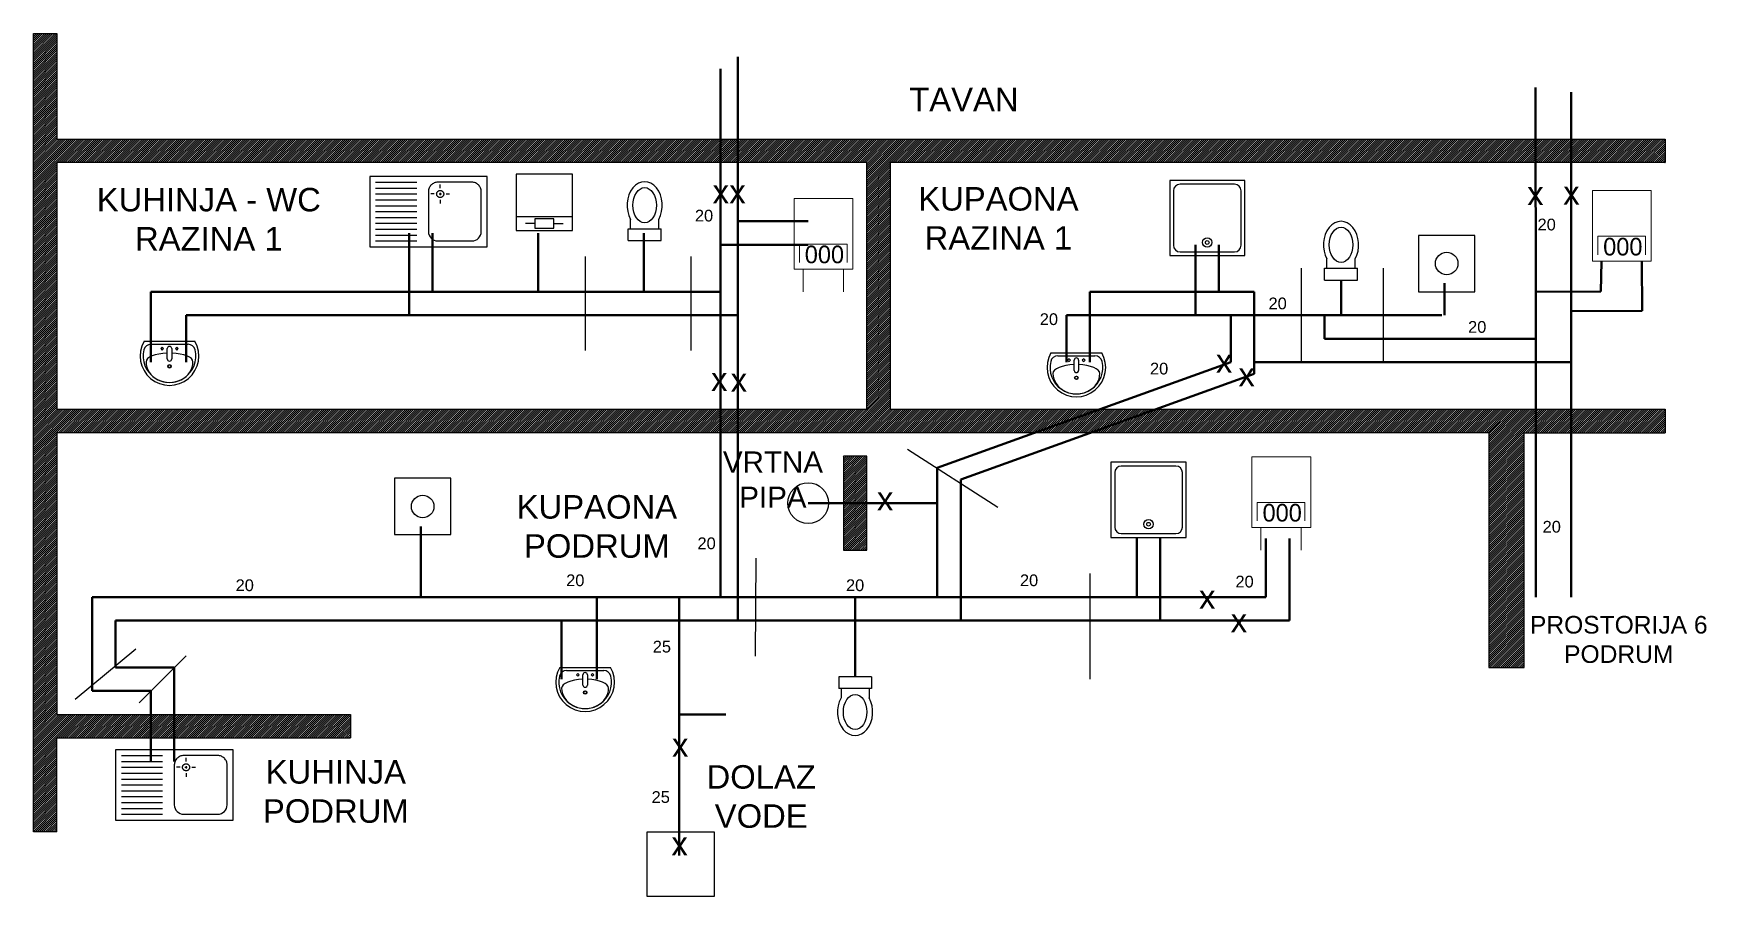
# Model space of a CAD drawing. Header units: millimetres. Extents: x 0 to 143, y -14 to 60.
import ezdxf

# ---------------------------------------------------------------- set-up
doc = ezdxf.new("R2010")
doc.units = ezdxf.units.MM
doc.linetypes.add('DASHED', pattern=[19.05, 12.7, -6.35])
doc.layers.get('0').update_dxf_attribs({"lineweight": 25, "true_color": 0xffffff})
for name, color, linetype, lineweight, true_color in [('instalacija', 4, 'Continuous', 50, 0x00ffff), ('instalacija toplo', 1, 'Continuous', 50, 0xff0000), ('text', 7, 'Continuous', 25, 0xffffff), ('uredjaji', 30, 'Continuous', 25, 0xff7f00), ('ventili', 5, 'Continuous', 25, 0x0011ff)]:
    doc.layers.add(name, color=color, linetype=linetype, lineweight=lineweight, true_color=true_color)
doc.styles.add('textstyle0', font='')
doc.styles.add('textstyle1', font='')
doc.styles.add('textstyle10', font='')
doc.styles.add('textstyle11', font='')
doc.styles.add('textstyle12', font='')
doc.styles.add('textstyle13', font='')
doc.styles.add('textstyle14', font='')
doc.styles.add('textstyle15', font='')
doc.styles.add('textstyle16', font='')
doc.styles.add('textstyle17', font='')
doc.styles.add('textstyle18', font='')
doc.styles.add('textstyle19', font='')
doc.styles.add('textstyle2', font='')
doc.styles.add('textstyle20', font='')
doc.styles.add('textstyle21', font='')
doc.styles.add('textstyle22', font='')
doc.styles.add('textstyle23', font='')
doc.styles.add('textstyle24', font='')
doc.styles.add('textstyle25', font='')
doc.styles.add('textstyle26', font='')
doc.styles.add('textstyle27', font='')
doc.styles.add('textstyle28', font='')
doc.styles.add('textstyle29', font='')
doc.styles.add('textstyle3', font='')
doc.styles.add('textstyle30', font='')
doc.styles.add('textstyle31', font='')
doc.styles.add('textstyle32', font='')
doc.styles.add('textstyle33', font='')
doc.styles.add('textstyle34', font='')
doc.styles.add('textstyle35', font='')
doc.styles.add('textstyle36', font='')
doc.styles.add('textstyle4', font='')
doc.styles.add('textstyle5', font='')
doc.styles.add('textstyle6', font='')
doc.styles.add('textstyle7', font='')
doc.styles.add('textstyle8', font='')
doc.styles.add('textstyle9', font='')
doc.styles.get('textstyle0').set_extended_font_data('Liberation Sans')
doc.styles.get('textstyle1').set_extended_font_data('Liberation Sans')
doc.styles.get('textstyle10').set_extended_font_data('Liberation Sans')
doc.styles.get('textstyle11').set_extended_font_data('Liberation Sans')
doc.styles.get('textstyle12').set_extended_font_data('Liberation Sans')
doc.styles.get('textstyle13').set_extended_font_data('Liberation Sans')
doc.styles.get('textstyle14').set_extended_font_data('Liberation Sans')
doc.styles.get('textstyle15').set_extended_font_data('Liberation Sans')
doc.styles.get('textstyle16').set_extended_font_data('Liberation Sans')
doc.styles.get('textstyle17').set_extended_font_data('Liberation Sans')
doc.styles.get('textstyle18').set_extended_font_data('Liberation Sans')
doc.styles.get('textstyle19').set_extended_font_data('Liberation Sans')
doc.styles.get('textstyle2').set_extended_font_data('Liberation Sans')
doc.styles.get('textstyle20').set_extended_font_data('Liberation Sans')
doc.styles.get('textstyle21').set_extended_font_data('Liberation Sans')
doc.styles.get('textstyle22').set_extended_font_data('Liberation Sans')
doc.styles.get('textstyle23').set_extended_font_data('Liberation Sans')
doc.styles.get('textstyle24').set_extended_font_data('Liberation Sans')
doc.styles.get('textstyle25').set_extended_font_data('Liberation Sans')
doc.styles.get('textstyle26').set_extended_font_data('Liberation Sans')
doc.styles.get('textstyle27').set_extended_font_data('Liberation Sans')
doc.styles.get('textstyle28').set_extended_font_data('Liberation Sans')
doc.styles.get('textstyle29').set_extended_font_data('Liberation Sans')
doc.styles.get('textstyle3').set_extended_font_data('Liberation Sans')
doc.styles.get('textstyle30').set_extended_font_data('Liberation Sans')
doc.styles.get('textstyle31').set_extended_font_data('Liberation Sans')
doc.styles.get('textstyle32').set_extended_font_data('Liberation Sans')
doc.styles.get('textstyle33').set_extended_font_data('Liberation Sans')
doc.styles.get('textstyle34').set_extended_font_data('Liberation Sans')
doc.styles.get('textstyle35').set_extended_font_data('Liberation Sans')
doc.styles.get('textstyle36').set_extended_font_data('Normal_fix')
doc.styles.get('textstyle4').set_extended_font_data('Liberation Sans')
doc.styles.get('textstyle5').set_extended_font_data('Liberation Sans')
doc.styles.get('textstyle6').set_extended_font_data('Liberation Sans')
doc.styles.get('textstyle7').set_extended_font_data('Liberation Sans')
doc.styles.get('textstyle8').set_extended_font_data('Liberation Sans')
doc.styles.get('textstyle9').set_extended_font_data('Liberation Sans')
pattern_1 = [(45, (0, 0), (-0.08838835, 0.08838835), [])]

# ---------------------------------------------------------------- blocks, each defined once
blk = doc.blocks.new('sink')
at = {"layer": 'uredjaji'}
for p, q in [((-7.5, 25), (-7.5, 60)), ((7.5, 60), (7.5, 25)), ((86.6, 0), (-86.6, 0)), ((63.2, 10), (-63.2, 10)), ((-25, 30), (-30, 25)), ((-30, 25), (-25, 20)), ((-20, 25), (-25, 30)), ((-25, 20), (-20, 25)), ((25, 30), (20, 25)), ((20, 25), (25, 20)), ((30, 25), (25, 30)), ((25, 20), (30, 25))]:
    blk.add_line(p, q, dxfattribs=at)
for radius in [6, 5]:
    blk.add_circle((0, 85), radius, dxfattribs=at)
for centre, radius, start, end in [((0, 50), 100, 330, 210), ((0, 50), 90, 346.6576, 193.3424), ((0, 60), 7.5, 0, 180), ((-63.2, 35), 25, 193.3424, 270), ((0, 25), 7.5, 180, 0), ((63.2, 35), 25, 270, 346.6576)]:
    blk.add_arc(centre, radius, start, end, dxfattribs=at)
for major_axis, ratio, start_param, end_param in [((-80, 0), 0.875, 3.14159, 6.283185), ((-80, 0), 0.375, 0, 1.476908), ((80, 0), 0.375, 4.806277, 6.283185)]:
    blk.add_ellipse((0, 70), major_axis=major_axis, ratio=ratio, start_param=start_param, end_param=end_param, dxfattribs=at)
blk = doc.blocks.new('ARCHIT(6)')
at = {"layer": 'uredjaji', "linetype": 'DASHED'}
for p, q in [((10, 6), (0, 6)), ((0, 6), (0, 2.5)), ((10, 2.5), (10, 6)), ((0.5, 5.5), (4, 5.5)), ((0.5, 5), (4, 5)), ((0.5, 4.5), (4, 4.5)), ((5, 4.7), (5, 2.5)), ((8.7, 5.5), (5.8, 5.5)), ((9.5, 2.5), (9.5, 4.7)), ((0.5, 4), (4, 4)), ((0.5, 3.5), (4, 3.5)), ((0.5, 3), (4, 3)), ((0.5, 2.5), (4, 2.5))]:
    blk.add_line(p, q, dxfattribs=at)
at = {"layer": 'uredjaji', "linetype": 'Continuous'}
for p, q in [((5.5, 4.5), (5.2, 4.5)), ((5.9, 4.5), (6.1, 4.5)), ((6, 5), (6, 5.3)), ((6, 4.6), (6, 4.4)), ((6.5, 4.5), (6.8, 4.5)), ((6, 4), (6, 3.7)), ((0, 2.5), (0, 0)), ((0.5, 2), (4, 2)), ((0.5, 1.5), (4, 1.5)), ((5, 2.5), (5, 1.3)), ((9.5, 1.3), (9.5, 2.5)), ((10, 0), (10, 2.5)), ((0, 0), (10, 0)), ((0.5, 1), (4, 1)), ((0.5, 0.5), (4, 0.5)), ((5.8, 0.5), (8.7, 0.5))]:
    blk.add_line(p, q, dxfattribs=at)
at = {"layer": 'uredjaji', "linetype": 'DASHED'}
blk.add_circle((6, 4.5), 0.3, dxfattribs=at)
for centre, start, end in [((5.8, 4.7), 90, 180), ((8.7, 4.7), 0, 90)]:
    blk.add_arc(centre, 0.8, start, end, dxfattribs=at)
at = {"layer": 'uredjaji', "linetype": 'Continuous'}
for centre, start, end in [((5.8, 1.3), 180, 270), ((8.7, 1.3), 270, 0)]:
    blk.add_arc(centre, 0.8, start, end, dxfattribs=at)
blk = doc.blocks.new('ARCHIT(190)')
at = {"layer": 'uredjaji', "linetype": 'Continuous'}
for p, q in [((8, 8), (0, 8)), ((0, 8), (0, 0)), ((8, 0), (8, 8)), ((0, 0), (8, 0))]:
    blk.add_line(p, q, dxfattribs=at)
blk.add_circle((4, 4), 1.6, dxfattribs=at)
blk = doc.blocks.new('ARCHIT(193)')
at = {"layer": 'uredjaji', "linetype": 'Continuous'}
for p, q in [((12, 12), (0, 12)), ((0, 12), (0, 0)), ((12, 0), (12, 12)), ((0, 3), (12, 3)), ((0, 0), (12, 0)), ((4, 1.5), (2, 1.5)), ((8, 2.5), (4, 2.5)), ((4, 2.5), (4, 0.5)), ((4, 0.5), (8, 0.5)), ((8, 0.5), (8, 2.5)), ((8, 1.5), (10, 1.5))]:
    blk.add_line(p, q, dxfattribs=at)
blk = doc.blocks.new('toilet')
at = {"layer": 'uredjaji'}
for p, q in [((20, 100), (20, 180)), ((260, 100), (260, 180)), ((0, 100), (280, 100)), ((0, 0), (0, 100)), ((0, 0), (280, 0)), ((280, 0), (280, 100))]:
    blk.add_line(p, q, dxfattribs=at)
blk.add_ellipse((140, 300), major_axis=(0, 200), ratio=0.75, start_param=4.068888, end_param=2.214297, dxfattribs=at)
blk.add_ellipse((140, 300), major_axis=(0, 150), ratio=0.666667, dxfattribs=at)
blk = doc.blocks.new('sh80_sw')
at = {"layer": 'uredjaji'}
for p, q in [((400, 810), (-400, 810)), ((-400, 810), (-400, 10)), ((290, 770), (-290, 770)), ((400, 10), (400, 810)), ((-360, 700), (-360, 120)), ((360, 120), (360, 700)), ((-400, 10), (400, 10)), ((-290, 50), (290, 50))]:
    blk.add_line(p, q, dxfattribs=at)
for radius in [50, 20]:
    blk.add_circle((0, 150), radius, dxfattribs=at)
for centre, start, end in [((-290, 700), 90, 180), ((290, 700), 0, 90), ((-290, 120), 180, 270), ((290, 120), 270, 0)]:
    blk.add_arc(centre, 70, start, end, dxfattribs=at)
blk = doc.blocks.new('gaszaehl')
at = {"color": 0, "linetype": 'Continuous', "lineweight": 0}
for p, q in [((0, 0), (0, -3.875)), ((6.875, 0), (6.875, -3.875)), ((-1.625, -3.875), (8.375, -3.875)), ((-1.625, -8.875), (-1.625, -3.875)), ((-0.625, -5), (-0.625, -8.125)), ((7.5, -8.125), (7.5, -5)), ((8.375, -3.875), (8.375, -8.875)), ((8.375, -3.875), (8.375, -9.875)), ((-1.625, -6.875), (-1.625, -9.875)), ((-1.625, -6.875), (-1.625, -9.875)), ((-0.625, -8.125), (7.5, -8.125)), ((-1.625, -14.906034), (-1.625, -9.906034)), ((8.375, -9.875), (8.375, -8.875)), ((8.375, -9.906034), (8.375, -14.906034)), ((-1.625, -12.906034), (-1.625, -15.906034)), ((-1.625, -12.906034), (-1.625, -15.906034)), ((-1.625, -15.906034), (8.375, -15.906034)), ((8.375, -15.906034), (8.375, -14.906034))]:
    blk.add_line(p, q, dxfattribs=at)
at = {"color": 0, "linetype": 'Continuous', "lineweight": 0, "insert": (-0.115088, -7.914606), "char_height": 3, "width": 100, "attachment_point": 7, "style": 'textstyle36'}
blk.add_mtext('000', dxfattribs=at)

msp = doc.modelspace()

# ---------------------------------------------------------------- hatches: boundary and pattern name
h = msp.add_hatch()
h.set_pattern_fill('ANSI31', color=256, scale=0.4, style=0)
h.set_pattern_definition(pattern_1)
h.paths.add_polyline_path([(2, -8), (2, 0), (27, 0), (27, 2), (2, 2), (2, 26), (3, 26), (124, 26), (124, 6), (127, 6), (127, 26), (139, 26), (139, 28), (138, 28), (73, 28), (73, 49), (104, 49), (139, 49), (139, 51), (2, 51), (2, 60), (0, 60), (0, 0), (0, -8)])
h.paths.add_polyline_path([(71, 28), (71, 49), (2, 49), (2, 28)])
h = msp.add_hatch()
h.set_pattern_fill('ANSI31', color=256, scale=0.4, style=0)
h.set_pattern_definition(pattern_1)
h.paths.add_polyline_path([(71, 24), (69, 24), (69, 16), (71, 16)])

# ---------------------------------------------------------------- linework, layer by layer
for p, q in [((0, 0), (0, 60)), ((0, 60), (2, 60)), ((2, 60), (2, 51)), ((2, 51), (139, 51)), ((139, 51), (139, 49)), ((2, 49), (2, 28)), ((71, 49), (2, 49)), ((71, 28), (71, 49)), ((104, 49), (73, 49)), ((73, 49), (73, 28)), ((139, 49), (104, 49)), ((47, 41), (47, 33)), ((56, 41), (56, 33)), ((108, 40), (108, 32)), ((115, 40), (115, 32)), ((2, 28), (71, 28)), ((73, 28), (138, 28)), ((138, 28), (139, 28)), ((139, 28), (139, 26)), ((3, 26), (2, 26)), ((2, 26), (2, 2)), ((124, 26), (3, 26)), ((124, 26), (124, 6)), ((127, 6), (127, 26)), ((127, 26), (139, 26)), ((74.45, 24.6), (82.16, 19.66)), ((69, 24), (69, 16)), ((71, 24), (69, 24)), ((71, 16), (71, 24)), ((69, 16), (71, 16)), ((61.54, 15.3), (61.49, 6.97)), ((90, 14), (90, 5)), ((3.54, 3.29), (8.72, 7.6)), ((9, 3), (13, 7)), ((124, 6), (127, 6)), ((2, 2), (27, 2)), ((27, 2), (27, 0)), ((0, -8), (0, 0)), ((0, 0), (0, 0)), ((0, 0), (0, 0)), ((2, -8), (2, 0)), ((2, 0), (27, 0)), ((2, -8), (0, -8)), ((52.28, -13.51), (52.28, -8)), ((52.28, -8), (58, -8)), ((58, -8), (58, -13.51)), ((58, -13.51), (52.28, -13.51))]:
    msp.add_line(p, q)
msp.add_arc((66, 20), 1.74, 0, 360)
at = {"layer": 'instalacija'}
for p, q in [((58.53, 11.98), (58.53, 56.98)), ((128, 35), (127.98, 55.4)), ((127.98, 55.4), (127.98, 55.4)), ((34, 38), (34, 43)), ((43, 38), (43, 43)), ((52, 38), (52, 43)), ((58.53, 42), (66, 42)), ((62, 42), (62, 42)), ((99, 36), (99, 42)), ((133.54, 38.03), (133.58, 40.59)), ((111.4, 36), (111.4, 39)), ((120.22, 36), (120.22, 38.72)), ((13, 38), (10, 38)), ((10, 38), (10, 32)), ((58.53, 38), (13, 38)), ((128, 38), (133.54, 38.03)), ((88, 36), (88, 32)), ((102, 36), (88, 36)), ((102, 32), (102, 36)), ((102, 36), (120, 36)), ((110, 36), (110, 34)), ((128, 35), (128, 12)), ((110, 34), (128, 34)), ((77, 23), (102, 32)), ((77, 14), (77, 23)), ((69, 20), (66, 20)), ((66, 20), (66, 20)), ((77, 20), (69, 20)), ((69, 20), (69, 20)), ((33, 12), (33, 18)), ((94, 17), (94, 12)), ((105, 12), (105, 17)), ((77, 14), (77, 12)), ((5, 12), (5, 4)), ((5, 12), (55, 12)), ((48, 12), (48, 5)), ((55, 12), (55, 7)), ((55, 12), (70, 12)), ((70, 12), (105, 12)), ((70, 7), (70, 12)), ((55, 7), (55, -10)), ((70, 7), (70, 5.21)), ((5, 4), (10, 4)), ((10, 4), (10, -2)), ((55, 2), (59, 2))]:
    msp.add_line(p, q, dxfattribs=at)
at = {"layer": 'instalacija toplo'}
for p, q in [((60, 10), (60, 58)), ((131, 33), (131, 55)), ((32, 36), (32, 43)), ((60, 44), (66, 44)), ((101, 38), (101, 42)), ((137.06, 36.38), (137.02, 40.59)), ((90, 38), (90, 32)), ((90, 38), (104, 38)), ((104, 36), (104, 38)), ((104, 38), (104, 38)), ((60, 36), (13, 36)), ((13, 36), (13, 32)), ((104, 31), (104, 36)), ((130.91, 36.35), (137.06, 36.38)), ((131, 33), (131, 12)), ((104, 32), (131, 32)), ((79, 22), (104, 31)), ((79, 10), (79, 22)), ((96, 17), (96, 10)), ((107, 10), (107, 17)), ((7, 10), (107, 10)), ((7, 10), (7, 6)), ((45, 10), (45, 5)), ((7, 6), (12, 6)), ((12, 6), (12, -2))]:
    msp.add_line(p, q, dxfattribs=at)

# ---------------------------------------------------------------- block references
at = {"layer": 'uredjaji'}
for p in [(28.65, 41.83), (7, -7)]:
    msp.add_blockref('ARCHIT(6)', p, dxfattribs=at)
at = {"layer": 'uredjaji', "color": 30, "true_color": 0xff7f00}
for name, p, xscale, yscale in [('ARCHIT(193)', (41.12, 43.21), 0.4, 0.4), ('ARCHIT(190)', (30.76, 17.32), 0.6, 0.6)]:
    msp.add_blockref(name, p, dxfattribs=dict(at, xscale=xscale, yscale=yscale))
at = {"layer": 'uredjaji'}
for name, p, xscale, yscale in [('toilet', (50.67, 42.37), 0.01, 0.01), ('sh80_sw', (100, 41), 0.008, 0.008), ('toilet', (110, 39), 0.01, 0.01), ('ARCHIT(190)', (118, 38), 0.6, 0.6), ('sh80_sw', (95, 17), 0.008, 0.008)]:
    msp.add_blockref(name, p, dxfattribs=dict(at, xscale=xscale, yscale=yscale))
at = {"layer": 'uredjaji', "rotation": 180}
for name, p, xscale, yscale in [('gaszaehl', (69, 38), 0.5, 0.5), ('gaszaehl', (137.02, 38.66), 0.5, 0.5), ('sink', (11.59, 33.78), 0.025, 0.025), ('sink', (88.85, 32.8), 0.025, 0.025), ('gaszaehl', (108, 16), 0.5, 0.5), ('sink', (47, 6), 0.025, 0.025), ('toilet', (71.4, 5.21), 0.01, 0.01)]:
    msp.add_blockref(name, p, dxfattribs=dict(at, xscale=xscale, yscale=yscale))

# ---------------------------------------------------------------- texts
at = {"layer": 'instalacija', "char_height": 1, "attachment_point": 5}
for s, insert, style in [('20', (57.13, 44.48), 'textstyle10'), ('20', (128.92, 43.72), 'textstyle9'), ('20', (106, 37), 'textstyle5'), ('20', (86.51, 35.66), 'textstyle4'), ('20', (123, 35), 'textstyle6'), ('20', (95.9, 31.45), 'textstyle7'), ('20', (129.35, 17.98), 'textstyle8'), ('20', (57.35, 16.57), 'textstyle3'), ('20', (18, 13), 'textstyle11'), ('20', (46.16, 13.42), 'textstyle12'), ('20', (70, 13), 'textstyle35'), ('20', (84.82, 13.42), 'textstyle13'), ('20', (103.18, 13.31), 'textstyle14'), ('25', (53.54, 7.77), 'textstyle16'), ('25', (53.44, -5.04), 'textstyle15')]:
    msp.add_mtext(s, dxfattribs=dict(at, insert=insert, style=style))
at = {"layer": 'text', "attachment_point": 5}
for s, insert, char_height, style in [('\\H2;TAVAN', (79.27, 54.38), 1, 'textstyle17'), ('\\H2;KUHINJA - WC\\PRAZINA 1', (14.94, 44.18), 1, 'textstyle30'), ('\\H2;KUPAONA\\PRAZINA 1', (82.21, 44.25), 1, 'textstyle31'), ('VRTNA \\PPIPA', (63, 22), 1.8, 'textstyle33'), ('\\H2;KUPAONA\\PPODRUM', (48, 18), 1, 'textstyle29'), ('\\H1.5;PROSTORIJA 6\\PPODRUM', (135.06, 8.38), 1, 'textstyle18')]:
    msp.add_mtext(s, dxfattribs=dict(at, insert=insert, char_height=char_height, style=style))
at = {"layer": 'text', "color": 7, "true_color": 0xffffff, "insert": (25.76, -4.57), "char_height": 1, "attachment_point": 5, "style": 'textstyle32'}
msp.add_mtext('\\H2;KUHINJA\\PPODRUM', dxfattribs=at)
at = {"layer": 'text', "color": 4, "true_color": 0x00ffff, "insert": (62, -5), "char_height": 1, "attachment_point": 5, "style": 'textstyle34'}
msp.add_mtext('\\H2;DOLAZ\\PVODE', dxfattribs=at)
at = {"layer": 'ventili', "char_height": 1}
for insert, attachment_point, style in [((57.86, 47.53), 1, 'textstyle25'), ((59.28, 47.53), 1, 'textstyle26'), ((127.26, 47.38), 1, 'textstyle2'), ((130.33, 47.43), 1, 'textstyle1'), ((100.74, 33.1), 1, 'textstyle28'), ((102.66, 31.94), 1, 'textstyle24'), ((57.73, 31.55), 1, 'textstyle22'), ((59.4, 31.49), 1, 'textstyle21'), ((71.86, 21.38), 1, 'textstyle27'), ((100, 12), 5, 'textstyle19'), ((102, 11), 1, 'textstyle20'), ((54.4, 0.4), 1, 'textstyle23'), ((54.35, -8), 1, 'textstyle0')]:
    msp.add_mtext('\\H2;x', dxfattribs=dict(at, insert=insert, attachment_point=attachment_point, style=style))

doc.saveas('drawing.dxf')
